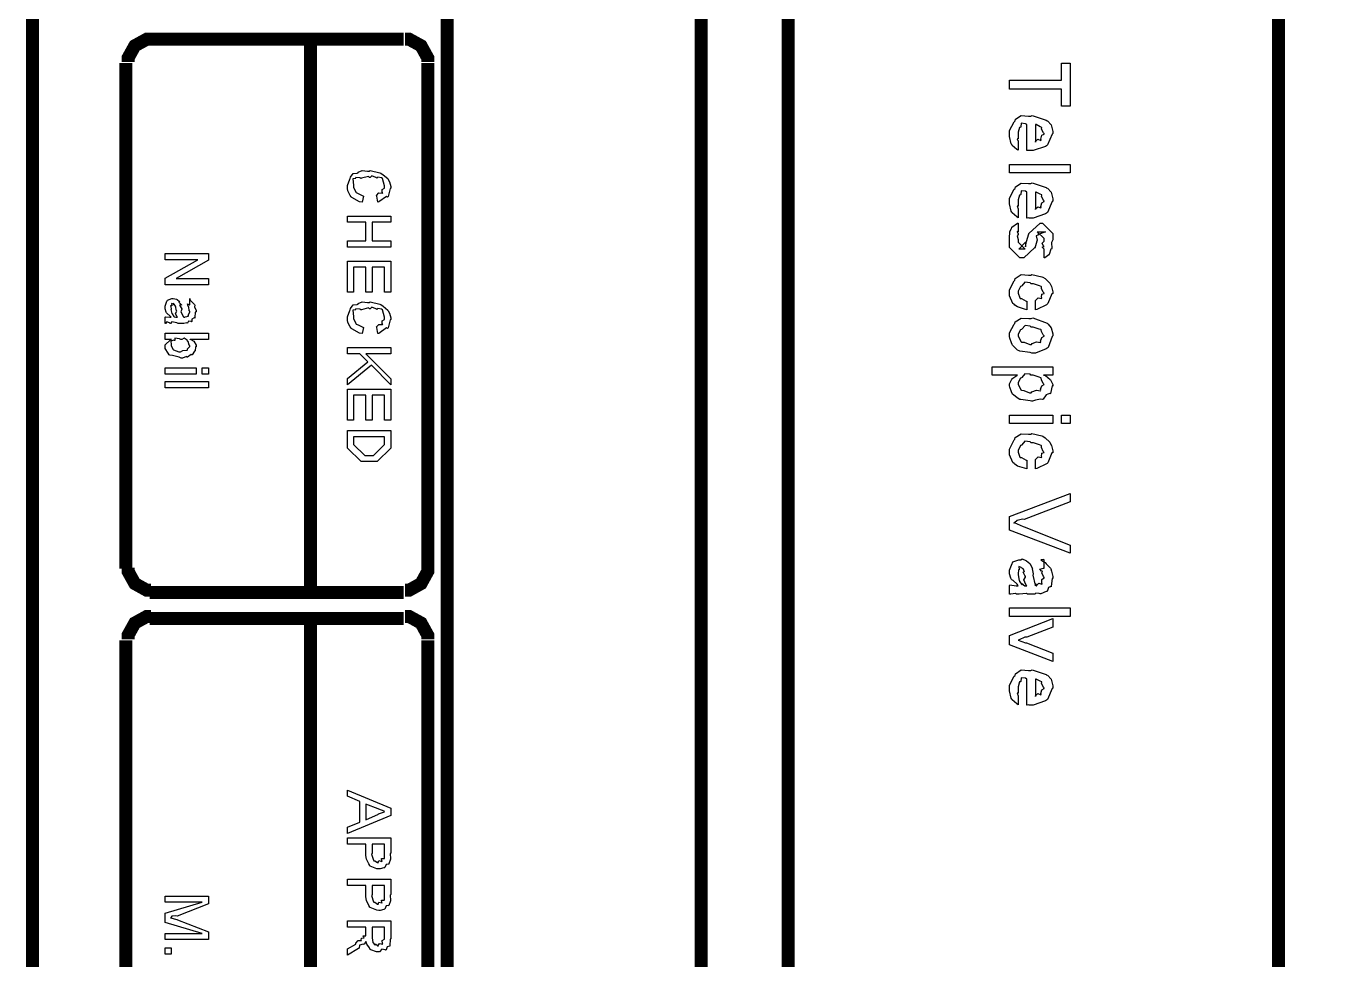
# Model space of a CAD drawing. Extents: x 0.4 to 11.2, y 0.4 to 16.
# Drawn here: x 0.358 to 1.359, y 1.058 to 1.775 of the extents above; entities that cross this region are included whole.
import ezdxf

# ---------------------------------------------------------------- set-up
doc = ezdxf.new("R2010")
doc.units = 0
doc.layers.get('0').update_dxf_attribs({"linetype": 'CONTINUOUS'})

msp = doc.modelspace()

# ---------------------------------------------------------------- linework, layer by layer
at = {"color": 230, "const_width": 0.01}
msp.add_lwpolyline([(11.1917, 0.405003), (11.1917, 15.9817), (0.363336, 15.9817), (0.363336, 0.405003), (11.1917, 0.405003)], close=True, dxfattribs=at)
for points in [[(0.94336, 0.473307), (0.94336, 2.56668), (1.31999, 2.56668)], [(1.31999, 0.473307), (1.31999, 2.56668)], [(0.68164, 1.02832), (0.68164, 2.17833)], [(0.876682, 1.02832), (0.876682, 2.17833)], [(0.454156, 1.76497), (0.451118, 1.76497), (0.44184, 1.75987), (0.436686, 1.7506), (0.436686, 1.7475)], [(0.648329, 1.76497), (0.453342, 1.76497)], [(0.57666, 1.34001), (0.57666, 1.76497)], [(0.666667, 1.7475), (0.666667, 1.7506), (0.661567, 1.75987), (0.652289, 1.76497), (0.649143, 1.76497)], [(0.435004, 1.35834), (0.435004, 1.74669)], [(0.666667, 1.35834), (0.666667, 1.74669)], [(0.436686, 1.35916), (0.436686, 1.35612), (0.44184, 1.34684), (0.451118, 1.34169), (0.454156, 1.34169)], [(0.649143, 1.34169), (0.652289, 1.34169), (0.661567, 1.34684), (0.666667, 1.35612), (0.666667, 1.35916)], [(0.648329, 1.34001), (0.453342, 1.34001)], [(0.454156, 1.32167), (0.451118, 1.32167), (0.44184, 1.31657), (0.436686, 1.30729), (0.436686, 1.30414)], [(0.648329, 1.31999), (0.453342, 1.31999)], [(0.57666, 0.756674), (0.57666, 1.31999)], [(0.666667, 1.30414), (0.666667, 1.30729), (0.661567, 1.31657), (0.652289, 1.32167), (0.649143, 1.32167)], [(0.435004, 0.773329), (0.435004, 1.30333)], [(0.666667, 0.773329), (0.666667, 1.30333)]]:
    msp.add_lwpolyline(points, dxfattribs=at)
at = {"color": 0}
for points in [[(1.11334, 1.73335), (1.15327, 1.73335), (1.15327, 1.74658), (1.15999, 1.74658), (1.15999, 1.71337), (1.15327, 1.71337), (1.15327, 1.72661), (1.11334, 1.72661), (1.11334, 1.73335)], [(1.12006, 1.68588), (1.12006, 1.67958), (1.11898, 1.68024), (1.1154, 1.68338), (1.11507, 1.68392), (1.11464, 1.68457), (1.11334, 1.69026), (1.11334, 1.69217), (1.11334, 1.69467), (1.11697, 1.70156), (1.11768, 1.70215), (1.118, 1.7034), (1.12229, 1.70628), (1.12782, 1.70583), (1.12961, 1.70583), (1.13081, 1.70643), (1.14149, 1.70281), (1.1422, 1.70215), (1.14263, 1.70231), (1.14534, 1.69922), (1.14654, 1.69412), (1.14654, 1.69239), (1.1461, 1.692), (1.14258, 1.68371), (1.14176, 1.68306), (1.14095, 1.68261), (1.13151, 1.67936), (1.12831, 1.67936), (1.12826, 1.67953), (1.12701, 1.67936), (1.12657, 1.67936), (1.12657, 1.69933), (1.12571, 1.69993), (1.12223, 1.70036), (1.12212, 1.69749), (1.1218, 1.69715), (1.12115, 1.69706), (1.12006, 1.69342), (1.12006, 1.69217), (1.12006, 1.69217), (1.12006, 1.6894), (1.12006, 1.68847), (1.12001, 1.68858), (1.11925, 1.68838), (1.12006, 1.68653), (1.12006, 1.68588)], [(1.1333, 1.69933), (1.1333, 1.68588), (1.1333, 1.68642), (1.13504, 1.6881), (1.13742, 1.68722), (1.13764, 1.68739), (1.13737, 1.68815), (1.13813, 1.69108), (1.14003, 1.69206), (1.14003, 1.69239), (1.13938, 1.69303), (1.13797, 1.69581), (1.13824, 1.69706), (1.13807, 1.69715), (1.13688, 1.69764), (1.13384, 1.69933), (1.1333, 1.69933)], [(1.11334, 1.66878), (1.15999, 1.66878), (1.15999, 1.66228), (1.11334, 1.66228), (1.11334, 1.66878)], [(1.12006, 1.63406), (1.12006, 1.62776), (1.11898, 1.62842), (1.1154, 1.63157), (1.11507, 1.63211), (1.11464, 1.63276), (1.11334, 1.63846), (1.11334, 1.64035), (1.11334, 1.64285), (1.11697, 1.64974), (1.11768, 1.65033), (1.118, 1.65158), (1.12229, 1.65446), (1.12782, 1.65403), (1.12961, 1.65403), (1.13081, 1.65463), (1.14149, 1.65099), (1.1422, 1.65033), (1.14263, 1.6505), (1.14534, 1.6474), (1.14654, 1.64231), (1.14654, 1.64057), (1.1461, 1.64019), (1.14258, 1.63189), (1.14176, 1.63124), (1.14095, 1.63081), (1.13151, 1.62756), (1.12831, 1.62756), (1.12826, 1.62771), (1.12701, 1.62756), (1.12657, 1.62756), (1.12657, 1.64751), (1.12571, 1.64811), (1.12223, 1.64854), (1.12212, 1.64567), (1.1218, 1.64535), (1.12115, 1.64524), (1.12006, 1.6416), (1.12006, 1.64035), (1.12006, 1.64035), (1.12006, 1.63758), (1.12006, 1.63667), (1.12001, 1.63678), (1.11925, 1.63656), (1.12006, 1.63471), (1.12006, 1.63406)], [(1.1333, 1.64751), (1.1333, 1.63406), (1.1333, 1.6346), (1.13504, 1.63629), (1.13742, 1.63542), (1.13764, 1.63558), (1.13737, 1.63633), (1.13813, 1.63926), (1.14003, 1.64025), (1.14003, 1.64057), (1.13938, 1.64122), (1.13797, 1.64399), (1.13824, 1.64524), (1.13807, 1.64535), (1.13688, 1.64583), (1.13384, 1.64751), (1.1333, 1.64751)], [(1.12006, 1.62369), (1.12006, 1.61697), (1.11995, 1.61708), (1.11925, 1.61714), (1.12006, 1.61556), (1.12006, 1.61501), (1.12006, 1.61501), (1.11925, 1.61399), (1.12006, 1.61106), (1.12006, 1.61003), (1.12006, 1.60894), (1.12527, 1.60374), (1.12332, 1.60374), (1.1205, 1.60374), (1.12571, 1.60894), (1.12571, 1.60547), (1.12636, 1.6096), (1.12809, 1.61546), (1.12809, 1.61567), (1.13699, 1.62369), (1.13873, 1.62369), (1.14654, 1.61567), (1.14654, 1.61089), (1.14654, 1.61089), (1.14562, 1.60867), (1.14583, 1.60428), (1.14567, 1.60374), (1.14513, 1.60374), (1.14377, 1.59944), (1.1435, 1.59918), (1.1435, 1.59924), (1.14041, 1.59711), (1.14003, 1.597), (1.14003, 1.60374), (1.13959, 1.60394), (1.13846, 1.60514), (1.14003, 1.60558), (1.14003, 1.60568), (1.13949, 1.60607), (1.13846, 1.60829), (1.14003, 1.60992), (1.14003, 1.61046), (1.14003, 1.61176), (1.1346, 1.61697), (1.13742, 1.61697), (1.1409, 1.61697), (1.13569, 1.61501), (1.13569, 1.61589), (1.13525, 1.61436), (1.13515, 1.61447), (1.13395, 1.61399), (1.13449, 1.61046), (1.13439, 1.60981), (1.13287, 1.60439), (1.13287, 1.60504), (1.1244, 1.597), (1.12397, 1.597), (1.12137, 1.597), (1.11334, 1.60504), (1.11334, 1.61003), (1.11334, 1.61182), (1.11372, 1.61719), (1.11464, 1.61903), (1.11485, 1.61957), (1.11502, 1.6205), (1.11952, 1.62358), (1.12006, 1.62369)], [(1.12657, 1.56369), (1.12657, 1.55718), (1.12484, 1.55767), (1.11947, 1.55925), (1.11746, 1.56076), (1.11681, 1.56131), (1.11594, 1.56201), (1.11334, 1.56788), (1.11334, 1.56976), (1.11334, 1.57232), (1.11681, 1.57932), (1.11746, 1.57997), (1.11778, 1.58122), (1.12223, 1.5841), (1.12793, 1.58365), (1.12983, 1.58365), (1.13048, 1.58425), (1.13829, 1.58242), (1.13894, 1.58214), (1.13894, 1.58214), (1.14084, 1.58106), (1.14431, 1.57753), (1.14459, 1.57693), (1.14459, 1.57693), (1.14562, 1.57503), (1.14654, 1.57096), (1.14654, 1.56956), (1.14583, 1.56933), (1.14269, 1.56185), (1.1422, 1.56131), (1.14171, 1.56088), (1.13439, 1.55735), (1.1333, 1.55718), (1.1333, 1.56369), (1.13336, 1.56435), (1.13542, 1.56625), (1.13802, 1.56581), (1.13829, 1.56608), (1.13797, 1.56668), (1.13824, 1.56912), (1.14003, 1.56961), (1.14003, 1.56976), (1.13932, 1.57053), (1.13786, 1.57346), (1.13786, 1.57482), (1.13764, 1.57497), (1.13639, 1.57547), (1.13167, 1.57715), (1.13005, 1.57715), (1.12934, 1.5779), (1.12522, 1.57835), (1.12288, 1.57553), (1.12245, 1.57519), (1.12169, 1.57508), (1.12006, 1.57129), (1.12006, 1.56999), (1.12006, 1.56999), (1.12137, 1.56619), (1.12158, 1.56586), (1.12158, 1.56586), (1.12267, 1.56581), (1.12603, 1.56381), (1.12657, 1.56369)], [(1.13005, 1.55035), (1.13129, 1.55094), (1.14236, 1.54676), (1.14307, 1.54601), (1.14312, 1.54606), (1.14545, 1.54335), (1.14654, 1.53868), (1.14654, 1.53711), (1.1461, 1.53668), (1.14296, 1.52821), (1.1422, 1.52756), (1.14144, 1.52713), (1.13325, 1.52388), (1.13048, 1.52388), (1.12918, 1.52436), (1.12131, 1.52533), (1.12071, 1.52561), (1.11952, 1.52621), (1.11561, 1.52983), (1.11529, 1.53039), (1.11496, 1.53163), (1.11361, 1.53521), (1.11334, 1.53668), (1.11334, 1.53711), (1.11334, 1.5395), (1.11681, 1.54606), (1.11746, 1.54665), (1.11778, 1.5479), (1.12229, 1.55078), (1.12815, 1.55035), (1.13005, 1.55035)], [(1.13005, 1.54383), (1.12934, 1.5446), (1.12532, 1.54503), (1.12288, 1.54221), (1.12245, 1.54189), (1.12169, 1.54178), (1.12006, 1.53831), (1.12006, 1.53711), (1.12006, 1.53711), (1.12207, 1.53267), (1.12245, 1.53233), (1.12245, 1.53233), (1.12457, 1.53228), (1.12885, 1.53039), (1.13026, 1.53039), (1.1307, 1.53119), (1.13406, 1.5325), (1.13704, 1.53201), (1.13742, 1.53233), (1.13721, 1.5331), (1.13813, 1.53592), (1.14003, 1.53683), (1.14003, 1.53711), (1.13932, 1.53776), (1.1378, 1.54047), (1.13764, 1.54172), (1.13742, 1.54189), (1.13618, 1.54232), (1.13162, 1.54383), (1.13005, 1.54383)], [(1.1001, 1.51329), (1.14654, 1.51329), (1.14654, 1.50678), (1.13938, 1.50678), (1.13938, 1.50678), (1.14106, 1.50672), (1.14453, 1.50364), (1.1448, 1.50331), (1.1448, 1.50325), (1.14654, 1.49972), (1.14654, 1.49854), (1.14621, 1.49858), (1.14475, 1.49289), (1.14437, 1.49246), (1.14415, 1.49274), (1.14155, 1.49175), (1.13916, 1.48856), (1.13851, 1.48833), (1.13721, 1.48844), (1.13319, 1.48774), (1.13102, 1.48682), (1.13026, 1.48682), (1.12918, 1.48731), (1.12202, 1.48812), (1.12137, 1.48833), (1.12006, 1.48893), (1.11567, 1.4924), (1.11529, 1.49289), (1.11496, 1.49414), (1.11361, 1.49767), (1.11334, 1.49881), (1.11334, 1.49918), (1.11334, 1.50028), (1.1148, 1.50319), (1.11507, 1.50353), (1.11523, 1.50407), (1.11898, 1.50657), (1.11941, 1.50678), (1.1001, 1.50678), (1.1001, 1.51329)], [(1.12983, 1.50678), (1.12918, 1.50754), (1.12516, 1.50797), (1.12288, 1.50515), (1.12245, 1.50483), (1.12169, 1.50472), (1.12006, 1.50125), (1.12006, 1.50006), (1.12006, 1.50006), (1.12207, 1.49561), (1.12245, 1.49528), (1.12245, 1.49528), (1.1244, 1.49522), (1.12863, 1.49333), (1.13005, 1.49333), (1.13053, 1.49419), (1.13406, 1.49544), (1.13704, 1.49496), (1.13742, 1.49528), (1.13721, 1.49604), (1.13813, 1.49881), (1.14003, 1.49963), (1.14003, 1.49983), (1.13932, 1.50054), (1.1378, 1.50331), (1.1377, 1.50467), (1.13742, 1.50483), (1.13618, 1.50526), (1.13146, 1.50678), (1.12983, 1.50678)], [(1.11334, 1.47624), (1.14654, 1.47624), (1.14654, 1.46972), (1.11334, 1.46972), (1.11334, 1.47624)], [(1.15327, 1.47624), (1.15999, 1.47624), (1.15999, 1.46972), (1.15327, 1.46972), (1.15327, 1.47624)], [(1.12657, 1.44151), (1.12657, 1.435), (1.12484, 1.43549), (1.11947, 1.43707), (1.11746, 1.43858), (1.11681, 1.43912), (1.11594, 1.43983), (1.11334, 1.44569), (1.11334, 1.4476), (1.11334, 1.45014), (1.11681, 1.45714), (1.11746, 1.45779), (1.11778, 1.45904), (1.12223, 1.46192), (1.12793, 1.46149), (1.12983, 1.46149), (1.13048, 1.46208), (1.13829, 1.46024), (1.13894, 1.45996), (1.13894, 1.45996), (1.14084, 1.45888), (1.14431, 1.45535), (1.14459, 1.45475), (1.14459, 1.45475), (1.14562, 1.45285), (1.14654, 1.44879), (1.14654, 1.44737), (1.14583, 1.44715), (1.14269, 1.43967), (1.1422, 1.43912), (1.14171, 1.43869), (1.13439, 1.43517), (1.1333, 1.435), (1.1333, 1.44151), (1.13336, 1.44217), (1.13542, 1.44407), (1.13802, 1.44363), (1.13829, 1.4439), (1.13797, 1.4445), (1.13824, 1.44694), (1.14003, 1.44743), (1.14003, 1.4476), (1.13932, 1.44835), (1.13786, 1.45128), (1.13786, 1.45264), (1.13764, 1.45281), (1.13639, 1.45329), (1.13167, 1.45497), (1.13005, 1.45497), (1.12934, 1.45574), (1.12522, 1.45617), (1.12288, 1.45335), (1.12245, 1.45301), (1.12169, 1.4529), (1.12006, 1.44911), (1.12006, 1.44781), (1.12006, 1.44781), (1.12137, 1.44401), (1.12158, 1.44368), (1.12158, 1.44368), (1.12267, 1.44363), (1.12603, 1.44162), (1.12657, 1.44151)], [(1.11334, 1.39839), (1.15999, 1.41596), (1.15999, 1.40967), (1.12462, 1.396), (1.12332, 1.39621), (1.11914, 1.39529), (1.11724, 1.39339), (1.11659, 1.39318), (1.11697, 1.39367), (1.12397, 1.39063), (1.12462, 1.39035), (1.15999, 1.37647), (1.15999, 1.37017), (1.11334, 1.38775), (1.11334, 1.39839)], [(1.12006, 1.34522), (1.11919, 1.3463), (1.1161, 1.34912), (1.11502, 1.34972), (1.11485, 1.34999), (1.11448, 1.35107), (1.11334, 1.35433), (1.11334, 1.35541), (1.11334, 1.35726), (1.11534, 1.36236), (1.11572, 1.36279), (1.11589, 1.36366), (1.1205, 1.36518), (1.12202, 1.36518), (1.12202, 1.36518), (1.12305, 1.36583), (1.12581, 1.36448), (1.12614, 1.36431), (1.12614, 1.36431), (1.1263, 1.36426), (1.12902, 1.3622), (1.12918, 1.36193), (1.12918, 1.36193), (1.13081, 1.35856), (1.13091, 1.35824), (1.13091, 1.35824), (1.13075, 1.35813), (1.13151, 1.35438), (1.13157, 1.3539), (1.13135, 1.3533), (1.13314, 1.3457), (1.1333, 1.34522), (1.13319, 1.34559), (1.13325, 1.34684), (1.13412, 1.34522), (1.13439, 1.34522), (1.13433, 1.34565), (1.13596, 1.34717), (1.13829, 1.3463), (1.13851, 1.34652), (1.13813, 1.34722), (1.13824, 1.3501), (1.14003, 1.35118), (1.14003, 1.35151), (1.13938, 1.35221), (1.13807, 1.3552), (1.13862, 1.35623), (1.13851, 1.35628), (1.13802, 1.3565), (1.13672, 1.35791), (1.13954, 1.35856), (1.14003, 1.35867), (1.14003, 1.36518), (1.13949, 1.3654), (1.13753, 1.36518), (1.14025, 1.36328), (1.14068, 1.36301), (1.14068, 1.36301), (1.1416, 1.36209), (1.1448, 1.35878), (1.14502, 1.35824), (1.14502, 1.35824), (1.14567, 1.3565), (1.14654, 1.35227), (1.14654, 1.35086), (1.1461, 1.3508), (1.14545, 1.34478), (1.14524, 1.34435), (1.14513, 1.34451), (1.14328, 1.34386), (1.14231, 1.34087), (1.14198, 1.34066), (1.1416, 1.34077), (1.13753, 1.33903), (1.13699, 1.33892), (1.13623, 1.33919), (1.13368, 1.33946), (1.13276, 1.3387), (1.13243, 1.3387), (1.12723, 1.3387), (1.1263, 1.33919), (1.12066, 1.3387), (1.11876, 1.3387), (1.11784, 1.33919), (1.11448, 1.3387), (1.11334, 1.3387), (1.11334, 1.34522), (1.11361, 1.34587), (1.11849, 1.34522), (1.12006, 1.34522)], [(1.12657, 1.34522), (1.12581, 1.34619), (1.12435, 1.34983), (1.12576, 1.35178), (1.12571, 1.35238), (1.12505, 1.35297), (1.12375, 1.35552), (1.12489, 1.35623), (1.12484, 1.35628), (1.12457, 1.35639), (1.12408, 1.35791), (1.12397, 1.35802), (1.12364, 1.35807), (1.12294, 1.35867), (1.12267, 1.35867), (1.12229, 1.35916), (1.1205, 1.36003), (1.12088, 1.35758), (1.12071, 1.35737), (1.12039, 1.35731), (1.12006, 1.35444), (1.12006, 1.35346), (1.12006, 1.35346), (1.12082, 1.34923), (1.12093, 1.3489), (1.12093, 1.3489), (1.12104, 1.34842), (1.12294, 1.34625), (1.1231, 1.34608), (1.12299, 1.34625), (1.12294, 1.34695), (1.12505, 1.34522), (1.12571, 1.34522), (1.12657, 1.34522)], [(1.11334, 1.32813), (1.15999, 1.32813), (1.15999, 1.32162), (1.11334, 1.32162), (1.11334, 1.32813)], [(1.11334, 1.30686), (1.14654, 1.3201), (1.14654, 1.31337), (1.12657, 1.30577), (1.125, 1.30561), (1.12066, 1.3036), (1.12006, 1.30339), (1.12006, 1.30339), (1.12576, 1.30143), (1.12636, 1.30122), (1.14654, 1.2934), (1.14654, 1.28689), (1.11334, 1.2997), (1.11334, 1.30686)], [(1.12006, 1.26009), (1.12006, 1.2538), (1.11898, 1.25445), (1.1154, 1.2576), (1.11507, 1.25814), (1.11464, 1.25879), (1.11334, 1.26449), (1.11334, 1.26638), (1.11334, 1.26888), (1.11697, 1.27577), (1.11768, 1.27637), (1.118, 1.27762), (1.12229, 1.28049), (1.12782, 1.28006), (1.12961, 1.28006), (1.13081, 1.28065), (1.14149, 1.27702), (1.1422, 1.27637), (1.14263, 1.27653), (1.14534, 1.27344), (1.14654, 1.26834), (1.14654, 1.2666), (1.1461, 1.26622), (1.14258, 1.25792), (1.14176, 1.25727), (1.14095, 1.25684), (1.13151, 1.25358), (1.12831, 1.25358), (1.12826, 1.25374), (1.12701, 1.25358), (1.12657, 1.25358), (1.12657, 1.27355), (1.12571, 1.27414), (1.12223, 1.27458), (1.12212, 1.2717), (1.1218, 1.27138), (1.12115, 1.27127), (1.12006, 1.26763), (1.12006, 1.26638), (1.12006, 1.26638), (1.12006, 1.26362), (1.12006, 1.2627), (1.12001, 1.2628), (1.11925, 1.26259), (1.12006, 1.26074), (1.12006, 1.26009)], [(1.1333, 1.27355), (1.1333, 1.26009), (1.1333, 1.26063), (1.13504, 1.26232), (1.13742, 1.26145), (1.13764, 1.26161), (1.13737, 1.26237), (1.13813, 1.2653), (1.14003, 1.26628), (1.14003, 1.2666), (1.13938, 1.26725), (1.13797, 1.27002), (1.13824, 1.27127), (1.13807, 1.27138), (1.13688, 1.27186), (1.13384, 1.27355), (1.1333, 1.27355)]]:
    msp.add_lwpolyline(points, close=True, dxfattribs=at)
at = {"color": 140}
for points in [[(0.61735, 1.64447), (0.616265, 1.63971), (0.614421, 1.63997), (0.608344, 1.64333), (0.607801, 1.64382), (0.60726, 1.64497), (0.60536, 1.64833), (0.604981, 1.65018), (0.604981, 1.65076), (0.604981, 1.65256), (0.606825, 1.6575), (0.60715, 1.65793), (0.607314, 1.65896), (0.609483, 1.66178), (0.612576, 1.66206), (0.613226, 1.66228), (0.613226, 1.66276), (0.616428, 1.66407), (0.620551, 1.66357), (0.621907, 1.66357), (0.622504, 1.66401), (0.629992, 1.66233), (0.630588, 1.66206), (0.630588, 1.66206), (0.632542, 1.66081), (0.636122, 1.65782), (0.636447, 1.65728), (0.636447, 1.65728), (0.637478, 1.65549), (0.6384, 1.65181), (0.6384, 1.65056), (0.637967, 1.65022), (0.636231, 1.6441), (0.635796, 1.64361), (0.635146, 1.64404), (0.629232, 1.63992), (0.628418, 1.63971), (0.62755, 1.64447), (0.627496, 1.64497), (0.629124, 1.64681), (0.63189, 1.64665), (0.632107, 1.64686), (0.631728, 1.64729), (0.631619, 1.64958), (0.633626, 1.6505), (0.633626, 1.65076), (0.633572, 1.65235), (0.631944, 1.65793), (0.63189, 1.65793), (0.631131, 1.65836), (0.628418, 1.65901), (0.627713, 1.65815), (0.62755, 1.65815), (0.62679, 1.65881), (0.623753, 1.65994), (0.622396, 1.65881), (0.621907, 1.65881), (0.621149, 1.6595), (0.615886, 1.6581), (0.615397, 1.65793), (0.614583, 1.65842), (0.6116, 1.65881), (0.611057, 1.65771), (0.611057, 1.65771), (0.610949, 1.65793), (0.609321, 1.65767), (0.609754, 1.65283), (0.609754, 1.65121), (0.609754, 1.65121), (0.611382, 1.6474), (0.611708, 1.64708), (0.611708, 1.64708), (0.613226, 1.64643), (0.616754, 1.64458), (0.61735, 1.64447)], [(0.604981, 1.62907), (0.6384, 1.62907), (0.6384, 1.62429), (0.624078, 1.62429), (0.624078, 1.60997), (0.6384, 1.60997), (0.6384, 1.60519), (0.604981, 1.60519), (0.604981, 1.60997), (0.619303, 1.60997), (0.619303, 1.62429), (0.604981, 1.62429), (0.604981, 1.62907)], [(0.465007, 1.60021), (0.498426, 1.60021), (0.498426, 1.59521), (0.473469, 1.58111), (0.498426, 1.58111), (0.498426, 1.57633), (0.465007, 1.57633), (0.465007, 1.58132), (0.490181, 1.59543), (0.465007, 1.59543), (0.465007, 1.60021)], [(0.604981, 1.59457), (0.6384, 1.59457), (0.6384, 1.57069), (0.633626, 1.57069), (0.633626, 1.58979), (0.624078, 1.58979), (0.624078, 1.57069), (0.619303, 1.57069), (0.619303, 1.58979), (0.609754, 1.58979), (0.609754, 1.57069), (0.604981, 1.57069), (0.604981, 1.59457)], [(0.469781, 1.55137), (0.468967, 1.55208), (0.466308, 1.55453), (0.466092, 1.55485), (0.465821, 1.55528), (0.465007, 1.55772), (0.465007, 1.55854), (0.465007, 1.5599), (0.466471, 1.56364), (0.466743, 1.56396), (0.466851, 1.56456), (0.470215, 1.56569), (0.4713, 1.56569), (0.4713, 1.56569), (0.473904, 1.56515), (0.474121, 1.56506), (0.474121, 1.56506), (0.474283, 1.565), (0.476183, 1.56353), (0.476292, 1.56332), (0.476238, 1.56338), (0.47564, 1.56293), (0.477539, 1.56093), (0.477593, 1.56071), (0.477376, 1.56088), (0.476238, 1.5606), (0.478028, 1.55783), (0.478028, 1.55746), (0.478028, 1.55751), (0.477051, 1.55556), (0.479221, 1.55171), (0.479329, 1.55137), (0.479329, 1.55143), (0.479981, 1.55137), (0.480197, 1.55137), (0.480414, 1.55181), (0.48291, 1.55214), (0.483018, 1.55225), (0.482856, 1.55285), (0.484104, 1.55518), (0.484104, 1.55593), (0.483669, 1.55643), (0.483236, 1.55925), (0.483018, 1.5594), (0.482801, 1.55994), (0.48226, 1.56174), (0.483778, 1.56088), (0.484104, 1.56093), (0.484104, 1.56569), (0.484104, 1.56569), (0.484321, 1.56435), (0.484537, 1.56418), (0.484537, 1.56418), (0.487631, 1.56108), (0.487793, 1.56071), (0.487793, 1.56071), (0.487522, 1.55946), (0.488878, 1.55653), (0.488878, 1.5555), (0.488226, 1.55518), (0.48801, 1.55106), (0.487793, 1.55072), (0.487358, 1.55083), (0.485622, 1.54981), (0.485678, 1.54807), (0.485406, 1.5479), (0.485026, 1.54824), (0.483074, 1.54833), (0.48226, 1.54688), (0.481933, 1.54682), (0.481771, 1.54715), (0.479492, 1.5466), (0.478678, 1.5466), (0.474989, 1.5466), (0.473958, 1.54719), (0.470269, 1.5479), (0.469293, 1.5466), (0.468912, 1.5466), (0.468533, 1.5471), (0.466471, 1.5479), (0.465386, 1.5466), (0.465007, 1.5466), (0.465007, 1.55137), (0.465332, 1.55181), (0.468696, 1.55137), (0.469781, 1.55137)], [(0.474556, 1.55137), (0.474012, 1.55186), (0.472982, 1.55425), (0.473958, 1.55604), (0.473904, 1.55658), (0.473525, 1.55675), (0.473361, 1.55931), (0.473253, 1.5594), (0.472928, 1.5599), (0.471951, 1.56142), (0.472601, 1.56049), (0.472601, 1.56049), (0.472331, 1.56093), (0.471246, 1.56213), (0.471733, 1.56093), (0.471733, 1.56093), (0.471463, 1.56131), (0.470107, 1.56196), (0.470324, 1.56022), (0.470215, 1.56006), (0.470161, 1.56022), (0.469239, 1.56017), (0.469781, 1.558), (0.469781, 1.55724), (0.469781, 1.55729), (0.469347, 1.55724), (0.470324, 1.55425), (0.470432, 1.55399), (0.470432, 1.55399), (0.471843, 1.55192), (0.471951, 1.55181), (0.471951, 1.55181), (0.473415, 1.55137), (0.473904, 1.55137), (0.474556, 1.55137)], [(0.61735, 1.54357), (0.616265, 1.53879), (0.614421, 1.53907), (0.608344, 1.54243), (0.607801, 1.54292), (0.60726, 1.54406), (0.60536, 1.54742), (0.604981, 1.54926), (0.604981, 1.54986), (0.604981, 1.55165), (0.606825, 1.55658), (0.60715, 1.55701), (0.607314, 1.55806), (0.609483, 1.56088), (0.612576, 1.56114), (0.613226, 1.56136), (0.613226, 1.56185), (0.616428, 1.56315), (0.620551, 1.56267), (0.621907, 1.56267), (0.622504, 1.5631), (0.629992, 1.56142), (0.630588, 1.56114), (0.630588, 1.56114), (0.632542, 1.5599), (0.636122, 1.55692), (0.636447, 1.55637), (0.636447, 1.55637), (0.637478, 1.55458), (0.6384, 1.55089), (0.6384, 1.54964), (0.637967, 1.54932), (0.636231, 1.54318), (0.635796, 1.54269), (0.635146, 1.54313), (0.629232, 1.53901), (0.628418, 1.53879), (0.62755, 1.54357), (0.627496, 1.54406), (0.629124, 1.5459), (0.63189, 1.54574), (0.632107, 1.54596), (0.631728, 1.54639), (0.631619, 1.54867), (0.633626, 1.54958), (0.633626, 1.54986), (0.633572, 1.55143), (0.631944, 1.55701), (0.63189, 1.55701), (0.631131, 1.55746), (0.628418, 1.55811), (0.627713, 1.55724), (0.62755, 1.55724), (0.62679, 1.55789), (0.623753, 1.55903), (0.622396, 1.55789), (0.621907, 1.55789), (0.621149, 1.5586), (0.615886, 1.55718), (0.615397, 1.55701), (0.614583, 1.55751), (0.6116, 1.55789), (0.611057, 1.55681), (0.611057, 1.55681), (0.610949, 1.55701), (0.609321, 1.55675), (0.609754, 1.55192), (0.609754, 1.55029), (0.609754, 1.55029), (0.611382, 1.5465), (0.611708, 1.54617), (0.611708, 1.54617), (0.613226, 1.54551), (0.616754, 1.54368), (0.61735, 1.54357)], [(0.465007, 1.53435), (0.465007, 1.53911), (0.498426, 1.53911), (0.498426, 1.53435), (0.484321, 1.53435), (0.484429, 1.53444), (0.487088, 1.5331), (0.488878, 1.52983), (0.488878, 1.52869), (0.488499, 1.52865), (0.488172, 1.5255), (0.48801, 1.52522), (0.487522, 1.52528), (0.485894, 1.52262), (0.485622, 1.5224), (0.485135, 1.52274), (0.482314, 1.52078), (0.481933, 1.52067), (0.4815, 1.52115), (0.478407, 1.52001), (0.477376, 1.52001), (0.475803, 1.52072), (0.470649, 1.52197), (0.468696, 1.52229), (0.468261, 1.52262), (0.467449, 1.52371), (0.465007, 1.52746), (0.465007, 1.52869), (0.465007, 1.53011), (0.469185, 1.53401), (0.469997, 1.53435), (0.465007, 1.53435)], [(0.47716, 1.53435), (0.476183, 1.53489), (0.472657, 1.53537), (0.472439, 1.53364), (0.472168, 1.53347), (0.471733, 1.53375), (0.46951, 1.5331), (0.469781, 1.53049), (0.469781, 1.52957), (0.469726, 1.52951), (0.471246, 1.52653), (0.471517, 1.52632), (0.471517, 1.52632), (0.475586, 1.52479), (0.476942, 1.52479), (0.476942, 1.52479), (0.478678, 1.52587), (0.482096, 1.5261), (0.482368, 1.52632), (0.482368, 1.52713), (0.484104, 1.52897), (0.484104, 1.52957), (0.483669, 1.52994), (0.482693, 1.53282), (0.482368, 1.53304), (0.481987, 1.53381), (0.479764, 1.53543), (0.47781, 1.53435), (0.47716, 1.53435)], [(0.604981, 1.52815), (0.6384, 1.52815), (0.6384, 1.52339), (0.619086, 1.52339), (0.6384, 1.50407), (0.6384, 1.49951), (0.623426, 1.51449), (0.604981, 1.49951), (0.604981, 1.50429), (0.620822, 1.51708), (0.614529, 1.52339), (0.604981, 1.52339), (0.604981, 1.52815)], [(0.465007, 1.51253), (0.488878, 1.51253), (0.488878, 1.50776), (0.465007, 1.50776), (0.465007, 1.51253)], [(0.493653, 1.51253), (0.498426, 1.51253), (0.498426, 1.50776), (0.493653, 1.50776), (0.493653, 1.51253)], [(0.465007, 1.50196), (0.498426, 1.50196), (0.498426, 1.49718), (0.465007, 1.49718), (0.465007, 1.50196)], [(0.604981, 1.49625), (0.6384, 1.49625), (0.6384, 1.47239), (0.633626, 1.47239), (0.633626, 1.49149), (0.624078, 1.49149), (0.624078, 1.47239), (0.619303, 1.47239), (0.619303, 1.49149), (0.609754, 1.49149), (0.609754, 1.47239), (0.604981, 1.47239), (0.604981, 1.49625)], [(0.604981, 1.46436), (0.6384, 1.46436), (0.6384, 1.45437), (0.6384, 1.4509), (0.627983, 1.44049), (0.621907, 1.44049), (0.615614, 1.44049), (0.604981, 1.4509), (0.604981, 1.45394), (0.604981, 1.46436)], [(0.609754, 1.45958), (0.609754, 1.45415), (0.609754, 1.45372), (0.618435, 1.44526), (0.621907, 1.44526), (0.625163, 1.44526), (0.633626, 1.45372), (0.633626, 1.45415), (0.633626, 1.45958), (0.609754, 1.45958)], [(0.604981, 1.18831), (0.6384, 1.17443), (0.6384, 1.16878), (0.604981, 1.15489), (0.604981, 1.15967), (0.614529, 1.16357), (0.614529, 1.17942), (0.604981, 1.18354), (0.604981, 1.18831)], [(0.619303, 1.17746), (0.619303, 1.16553), (0.628851, 1.16965), (0.628851, 1.16998), (0.633572, 1.1716), (0.633626, 1.1716), (0.633301, 1.17198), (0.629178, 1.17356), (0.628635, 1.17377), (0.619303, 1.17746)], [(0.604981, 1.15164), (0.6384, 1.15164), (0.6384, 1.13992), (0.637967, 1.13959), (0.638237, 1.13542), (0.638183, 1.13515), (0.638183, 1.13515), (0.636882, 1.13151), (0.636664, 1.13124), (0.636501, 1.13146), (0.634819, 1.13118), (0.633789, 1.1288), (0.63341, 1.12863), (0.633029, 1.12853), (0.6301, 1.12777), (0.629069, 1.12777), (0.62755, 1.12788), (0.622612, 1.12994), (0.622125, 1.13037), (0.621528, 1.13162), (0.619629, 1.13531), (0.619303, 1.13813), (0.619303, 1.13905), (0.619303, 1.14686), (0.604981, 1.14686), (0.604981, 1.15164)], [(0.624078, 1.14686), (0.624078, 1.13949), (0.623643, 1.13911), (0.625163, 1.13433), (0.625379, 1.13406), (0.625379, 1.13406), (0.626085, 1.13401), (0.628201, 1.13254), (0.628851, 1.13254), (0.628743, 1.13281), (0.629178, 1.13412), (0.631511, 1.13346), (0.631674, 1.13363), (0.631401, 1.13395), (0.631185, 1.13574), (0.633356, 1.13563), (0.63341, 1.1358), (0.63341, 1.13656), (0.633626, 1.13878), (0.633626, 1.13949), (0.633626, 1.14686), (0.624078, 1.14686)], [(0.604981, 1.11974), (0.6384, 1.11974), (0.6384, 1.10802), (0.637967, 1.10769), (0.638237, 1.10352), (0.638183, 1.10324), (0.638183, 1.10324), (0.636882, 1.09961), (0.636664, 1.09934), (0.636501, 1.09956), (0.634819, 1.09928), (0.633789, 1.0969), (0.63341, 1.09673), (0.633029, 1.09663), (0.6301, 1.09587), (0.629069, 1.09587), (0.62755, 1.09598), (0.622612, 1.09804), (0.622125, 1.09847), (0.621528, 1.09972), (0.619629, 1.10341), (0.619303, 1.10623), (0.619303, 1.10715), (0.619303, 1.11496), (0.604981, 1.11496), (0.604981, 1.11974)], [(0.624078, 1.11496), (0.624078, 1.10758), (0.623643, 1.10721), (0.625163, 1.10243), (0.625379, 1.10216), (0.625379, 1.10216), (0.626085, 1.10211), (0.628201, 1.10064), (0.628851, 1.10064), (0.628743, 1.10091), (0.629178, 1.10221), (0.631511, 1.10156), (0.631674, 1.10173), (0.631401, 1.10205), (0.631185, 1.10384), (0.633356, 1.10373), (0.63341, 1.1039), (0.63341, 1.10466), (0.633626, 1.10688), (0.633626, 1.10758), (0.633626, 1.11496), (0.624078, 1.11496)], [(0.465007, 1.10688), (0.498426, 1.10688), (0.498426, 1.10102), (0.474338, 1.09147), (0.473415, 1.09174), (0.470161, 1.09152), (0.469456, 1.09028), (0.469129, 1.09017), (0.469129, 1.09017), (0.474012, 1.08887), (0.474556, 1.08865), (0.498426, 1.07932), (0.498426, 1.07346), (0.465007, 1.07346), (0.465007, 1.07823), (0.493653, 1.07823), (0.465007, 1.0867), (0.465007, 1.09364), (0.493653, 1.10211), (0.465007, 1.10211), (0.465007, 1.10688)], [(0.604981, 1.08784), (0.6384, 1.08784), (0.6384, 1.07416), (0.637967, 1.07389), (0.637696, 1.06863), (0.637532, 1.06831), (0.637369, 1.06852), (0.635688, 1.06793), (0.634711, 1.06548), (0.634278, 1.06527), (0.63406, 1.0657), (0.631565, 1.06603), (0.629557, 1.06397), (0.628851, 1.06397), (0.627442, 1.06407), (0.622993, 1.06559), (0.622558, 1.06592), (0.622017, 1.067), (0.620008, 1.07004), (0.619412, 1.07151), (0.619303, 1.07199), (0.619303, 1.07199), (0.617893, 1.06977), (0.617785, 1.06961), (0.617079, 1.06988), (0.614312, 1.06928), (0.614094, 1.06684), (0.613661, 1.06657), (0.604981, 1.06158), (0.604981, 1.06635), (0.61149, 1.07004), (0.61149, 1.07069), (0.613172, 1.07275), (0.615614, 1.0727), (0.615831, 1.07286), (0.615614, 1.07313), (0.615776, 1.07465), (0.617893, 1.07471), (0.618001, 1.07482), (0.617676, 1.07498), (0.617079, 1.07623), (0.619086, 1.07644), (0.619086, 1.07655), (0.61914, 1.07688), (0.619303, 1.07829), (0.619303, 1.07872), (0.619303, 1.08306), (0.604981, 1.08306), (0.604981, 1.08784)], [(0.624078, 1.08306), (0.624078, 1.07482), (0.623969, 1.07482), (0.624457, 1.07134), (0.624511, 1.07113), (0.624511, 1.07113), (0.626085, 1.0695), (0.626247, 1.06939), (0.626247, 1.0695), (0.626628, 1.0701), (0.62831, 1.06874), (0.628851, 1.06874), (0.628743, 1.06901), (0.629557, 1.07037), (0.632107, 1.06982), (0.632324, 1.07004), (0.631944, 1.07053), (0.631619, 1.07281), (0.633626, 1.07368), (0.633626, 1.07395), (0.633626, 1.08306), (0.624078, 1.08306)], [(0.465007, 1.06706), (0.469781, 1.06706), (0.469781, 1.06228), (0.465007, 1.06228), (0.465007, 1.06706)]]:
    msp.add_lwpolyline(points, close=True, dxfattribs=at)

doc.saveas('drawing.dxf')
